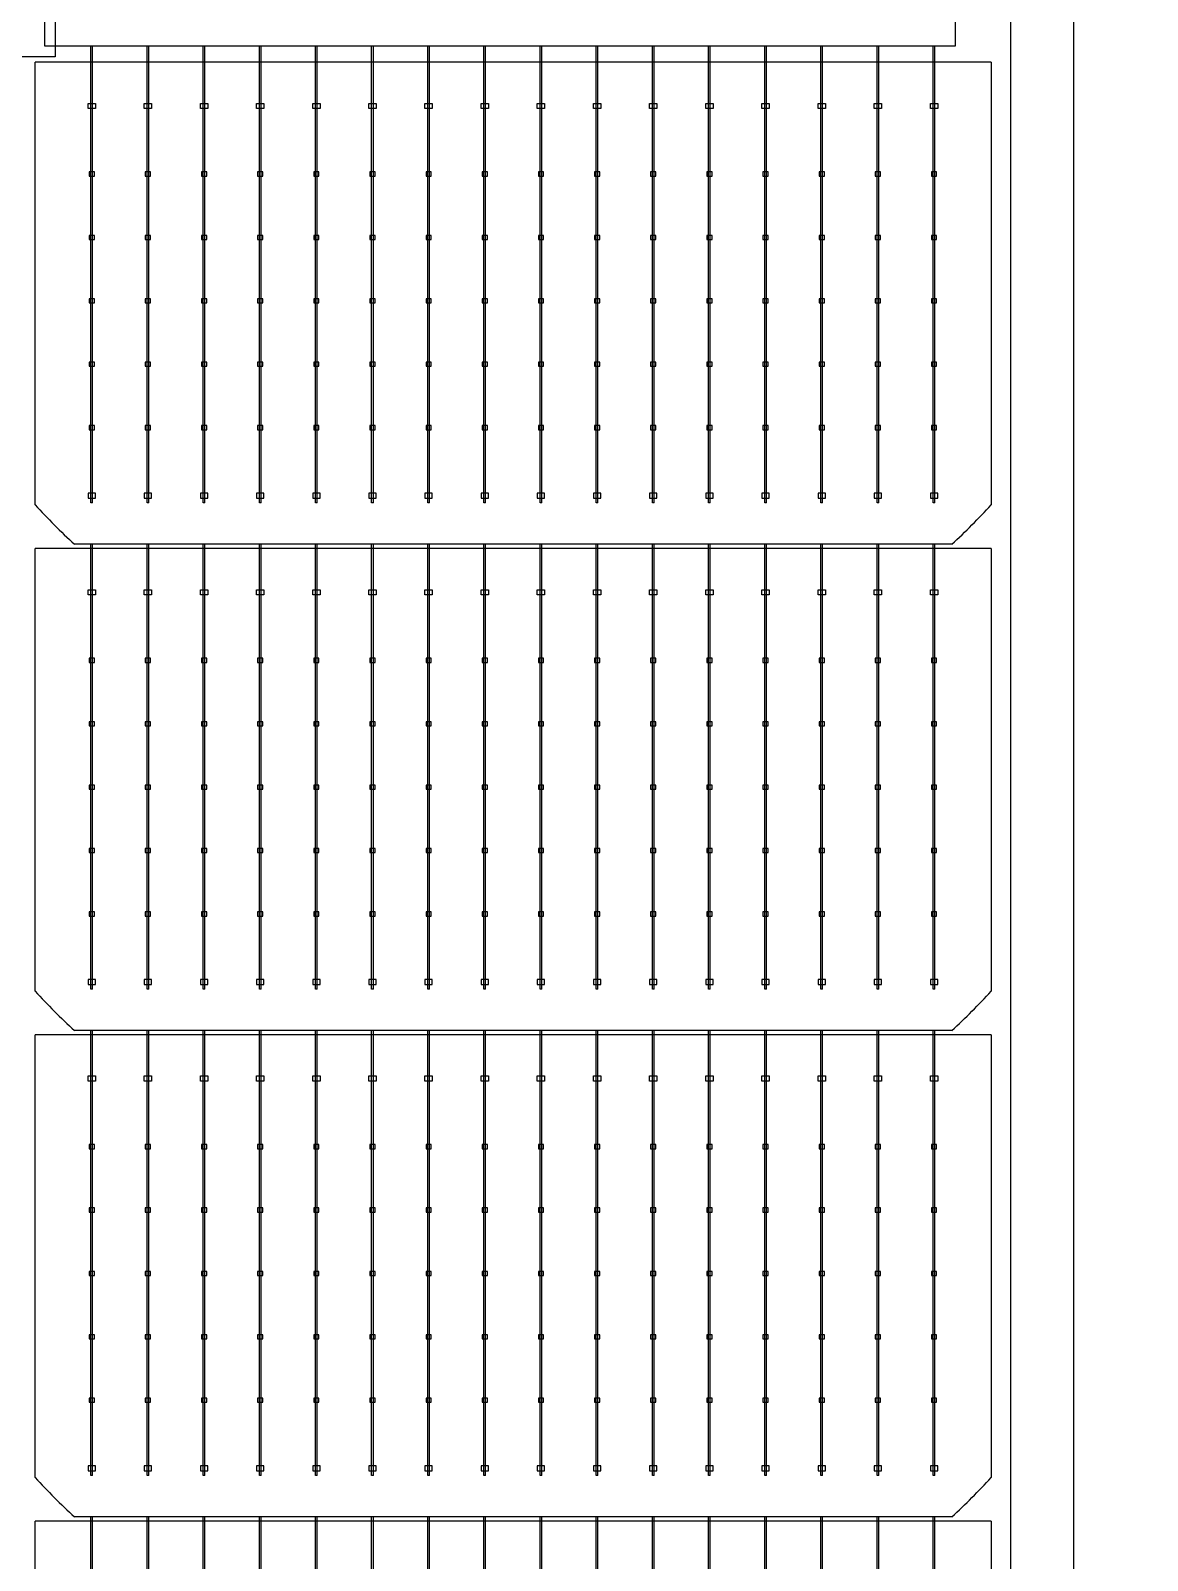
# Model space of a CAD drawing. Header units: millimetres. Extents: x 10297564 to 11610295, y -9287743 to -8409454.
# Drawn here: x 10674389 to 10676095, y -9200612 to -9198274 of the extents above; entities that cross this region are included whole.
import ezdxf

# ---------------------------------------------------------------- set-up
doc = ezdxf.new("R2010")
doc.units = ezdxf.units.MM
doc.header["$LTSCALE"] = 100
doc.layers.add('TEXTLINE', color=1, linetype='Continuous')

# ---------------------------------------------------------------- blocks, each defined once
blk = doc.blocks.new('635W')
for p, q in [((10687025.46, -10025489.21), (10687025.46, -10025402.21)), ((10687025.78, -10025489.21), (10687025.78, -10025402.21)), ((10687036.16, -10025489.21), (10687036.16, -10025402.21)), ((10687036.48, -10025489.21), (10687036.48, -10025402.21)), ((10687046.86, -10025489.21), (10687046.86, -10025402.21)), ((10687047.18, -10025489.21), (10687047.18, -10025402.21)), ((10687057.56, -10025489.21), (10687057.56, -10025402.21)), ((10687057.88, -10025489.21), (10687057.88, -10025402.21)), ((10687068.26, -10025489.21), (10687068.26, -10025402.21)), ((10687068.58, -10025489.21), (10687068.58, -10025402.21)), ((10687078.96, -10025489.21), (10687078.96, -10025402.21)), ((10687079.28, -10025489.21), (10687079.28, -10025402.21)), ((10687089.66, -10025489.21), (10687089.66, -10025402.21)), ((10687089.98, -10025489.21), (10687089.98, -10025402.21)), ((10687100.36, -10025489.21), (10687100.36, -10025402.21)), ((10687100.68, -10025489.21), (10687100.68, -10025402.21)), ((10687111.06, -10025489.21), (10687111.06, -10025402.21)), ((10687111.38, -10025489.21), (10687111.38, -10025402.21)), ((10687121.76, -10025489.21), (10687121.76, -10025402.21)), ((10687122.08, -10025489.21), (10687122.08, -10025402.21)), ((10687132.46, -10025489.21), (10687132.46, -10025402.21)), ((10687132.78, -10025489.21), (10687132.78, -10025402.21)), ((10687143.16, -10025489.21), (10687143.16, -10025402.21)), ((10687143.48, -10025489.21), (10687143.48, -10025402.21)), ((10687153.86, -10025489.21), (10687153.86, -10025402.21)), ((10687154.18, -10025489.21), (10687154.18, -10025402.21)), ((10687164.56, -10025489.21), (10687164.56, -10025402.21)), ((10687164.88, -10025489.21), (10687164.88, -10025402.21)), ((10687175.26, -10025489.21), (10687175.26, -10025402.21)), ((10687175.58, -10025489.21), (10687175.58, -10025402.21)), ((10687185.96, -10025489.21), (10687185.96, -10025402.21)), ((10687186.28, -10025489.21), (10687186.28, -10025402.21)), ((10687197.02, -10025405.21), (10687014.82, -10025405.21)), ((10687197.02, -10025497.89), (10687014.82, -10025497.89)), ((10687025.46, -10025581.89), (10687025.46, -10025497.08)), ((10687025.78, -10025581.89), (10687025.78, -10025497.08)), ((10687036.16, -10025581.89), (10687036.16, -10025497.08)), ((10687036.48, -10025581.89), (10687036.48, -10025497.08)), ((10687046.86, -10025581.89), (10687046.86, -10025497.08)), ((10687047.18, -10025581.89), (10687047.18, -10025497.08)), ((10687057.56, -10025581.89), (10687057.56, -10025497.08)), ((10687057.88, -10025581.89), (10687057.88, -10025497.08)), ((10687068.26, -10025581.89), (10687068.26, -10025497.08)), ((10687068.58, -10025581.89), (10687068.58, -10025497.08)), ((10687078.96, -10025581.89), (10687078.96, -10025497.08)), ((10687079.28, -10025581.89), (10687079.28, -10025497.08)), ((10687089.66, -10025581.89), (10687089.66, -10025497.08)), ((10687089.98, -10025581.89), (10687089.98, -10025497.08)), ((10687100.36, -10025581.89), (10687100.36, -10025497.08)), ((10687100.68, -10025581.89), (10687100.68, -10025497.08)), ((10687111.06, -10025581.89), (10687111.06, -10025497.08)), ((10687111.38, -10025581.89), (10687111.38, -10025497.08)), ((10687121.76, -10025581.89), (10687121.76, -10025497.08)), ((10687122.08, -10025581.89), (10687122.08, -10025497.08)), ((10687132.46, -10025581.89), (10687132.46, -10025497.08)), ((10687132.78, -10025581.89), (10687132.78, -10025497.08)), ((10687143.16, -10025581.89), (10687143.16, -10025497.08)), ((10687143.48, -10025581.89), (10687143.48, -10025497.08)), ((10687153.86, -10025581.89), (10687153.86, -10025497.08)), ((10687154.18, -10025581.89), (10687154.18, -10025497.08)), ((10687164.56, -10025581.89), (10687164.56, -10025497.08)), ((10687164.88, -10025581.89), (10687164.88, -10025497.08)), ((10687175.26, -10025581.89), (10687175.26, -10025497.08)), ((10687175.58, -10025581.89), (10687175.58, -10025497.08)), ((10687185.96, -10025581.89), (10687185.96, -10025497.08)), ((10687186.28, -10025581.89), (10687186.28, -10025497.08)), ((10687025.46, -10025674.56), (10687025.46, -10025589.76)), ((10687025.78, -10025674.56), (10687025.78, -10025589.76)), ((10687036.16, -10025674.56), (10687036.16, -10025589.76)), ((10687036.48, -10025674.56), (10687036.48, -10025589.76)), ((10687046.86, -10025674.56), (10687046.86, -10025589.76)), ((10687047.18, -10025674.56), (10687047.18, -10025589.76)), ((10687057.56, -10025674.56), (10687057.56, -10025589.76)), ((10687057.88, -10025674.56), (10687057.88, -10025589.76)), ((10687068.26, -10025674.56), (10687068.26, -10025589.76)), ((10687068.58, -10025674.56), (10687068.58, -10025589.76)), ((10687078.96, -10025674.56), (10687078.96, -10025589.76)), ((10687079.28, -10025674.56), (10687079.28, -10025589.76)), ((10687089.66, -10025674.56), (10687089.66, -10025589.76)), ((10687089.98, -10025674.56), (10687089.98, -10025589.76)), ((10687100.36, -10025674.56), (10687100.36, -10025589.76)), ((10687100.68, -10025674.56), (10687100.68, -10025589.76)), ((10687111.06, -10025674.56), (10687111.06, -10025589.76)), ((10687111.38, -10025674.56), (10687111.38, -10025589.76)), ((10687121.76, -10025674.56), (10687121.76, -10025589.76)), ((10687122.08, -10025674.56), (10687122.08, -10025589.76)), ((10687132.46, -10025674.56), (10687132.46, -10025589.76)), ((10687132.78, -10025674.56), (10687132.78, -10025589.76)), ((10687143.16, -10025674.56), (10687143.16, -10025589.76)), ((10687143.48, -10025674.56), (10687143.48, -10025589.76)), ((10687153.86, -10025674.56), (10687153.86, -10025589.76)), ((10687154.18, -10025674.56), (10687154.18, -10025589.76)), ((10687164.56, -10025674.56), (10687164.56, -10025589.76)), ((10687164.88, -10025674.56), (10687164.88, -10025589.76)), ((10687175.26, -10025674.56), (10687175.26, -10025589.76)), ((10687175.58, -10025674.56), (10687175.58, -10025589.76)), ((10687185.96, -10025674.56), (10687185.96, -10025589.76)), ((10687186.28, -10025674.56), (10687186.28, -10025589.76)), ((10687197.02, -10025590.56), (10687014.82, -10025590.56)), ((10687197.02, -10025683.24), (10687014.82, -10025683.24)), ((10687025.46, -10025767.24), (10687025.46, -10025682.43)), ((10687025.78, -10025767.24), (10687025.78, -10025682.43)), ((10687036.16, -10025767.24), (10687036.16, -10025682.43)), ((10687036.48, -10025767.24), (10687036.48, -10025682.43)), ((10687046.86, -10025767.24), (10687046.86, -10025682.43)), ((10687047.18, -10025767.24), (10687047.18, -10025682.43)), ((10687057.56, -10025767.24), (10687057.56, -10025682.43)), ((10687057.88, -10025767.24), (10687057.88, -10025682.43)), ((10687068.26, -10025767.24), (10687068.26, -10025682.43)), ((10687068.58, -10025767.24), (10687068.58, -10025682.43)), ((10687078.96, -10025767.24), (10687078.96, -10025682.43)), ((10687079.28, -10025767.24), (10687079.28, -10025682.43)), ((10687089.66, -10025767.24), (10687089.66, -10025682.43)), ((10687089.98, -10025767.24), (10687089.98, -10025682.43)), ((10687100.36, -10025767.24), (10687100.36, -10025682.43)), ((10687100.68, -10025767.24), (10687100.68, -10025682.43)), ((10687111.06, -10025767.24), (10687111.06, -10025682.43)), ((10687111.38, -10025767.24), (10687111.38, -10025682.43)), ((10687121.76, -10025767.24), (10687121.76, -10025682.43)), ((10687122.08, -10025767.24), (10687122.08, -10025682.43)), ((10687132.46, -10025767.24), (10687132.46, -10025682.43)), ((10687132.78, -10025767.24), (10687132.78, -10025682.43)), ((10687143.16, -10025767.24), (10687143.16, -10025682.43)), ((10687143.48, -10025767.24), (10687143.48, -10025682.43)), ((10687153.86, -10025767.24), (10687153.86, -10025682.43)), ((10687154.18, -10025767.24), (10687154.18, -10025682.43)), ((10687164.56, -10025767.24), (10687164.56, -10025682.43)), ((10687164.88, -10025767.24), (10687164.88, -10025682.43)), ((10687175.26, -10025767.24), (10687175.26, -10025682.43)), ((10687175.58, -10025767.24), (10687175.58, -10025682.43)), ((10687185.96, -10025767.24), (10687185.96, -10025682.43)), ((10687186.28, -10025767.24), (10687186.28, -10025682.43))]:
    blk.add_line(p, q)
for points in [[(10686079.67, -10024167.21), (10687212.67, -10024167.21), (10687212.67, -10026631.21), (10686079.67, -10026631.21)], [(10686091.67, -10024179.21), (10687200.67, -10024179.21), (10687200.67, -10026619.21), (10686091.67, -10026619.21)], [(10687018.67, -10025404.21), (10687009.67, -10025404.21), (10687009.67, -10025394.21), (10687018.67, -10025394.21)], [(10687016.67, -10025396.21), (10687190.17, -10025396.21), (10687190.17, -10025402.21), (10687016.67, -10025402.21)], [(10687024.92, -10025414.08), (10687024.92, -10025413.08), (10687026.32, -10025413.08), (10687026.32, -10025414.08)], [(10687035.62, -10025414.08), (10687035.62, -10025413.08), (10687037.02, -10025413.08), (10687037.02, -10025414.08)], [(10687046.32, -10025414.08), (10687046.32, -10025413.08), (10687047.72, -10025413.08), (10687047.72, -10025414.08)], [(10687057.02, -10025414.08), (10687057.02, -10025413.08), (10687058.42, -10025413.08), (10687058.42, -10025414.08)], [(10687067.72, -10025414.08), (10687067.72, -10025413.08), (10687069.12, -10025413.08), (10687069.12, -10025414.08)], [(10687078.42, -10025414.08), (10687078.42, -10025413.08), (10687079.82, -10025413.08), (10687079.82, -10025414.08)], [(10687089.12, -10025414.08), (10687089.12, -10025413.08), (10687090.52, -10025413.08), (10687090.52, -10025414.08)], [(10687099.82, -10025414.08), (10687099.82, -10025413.08), (10687101.22, -10025413.08), (10687101.22, -10025414.08)], [(10687110.52, -10025414.08), (10687110.52, -10025413.08), (10687111.92, -10025413.08), (10687111.92, -10025414.08)], [(10687121.22, -10025414.08), (10687121.22, -10025413.08), (10687122.62, -10025413.08), (10687122.62, -10025414.08)], [(10687131.92, -10025414.08), (10687131.92, -10025413.08), (10687133.32, -10025413.08), (10687133.32, -10025414.08)], [(10687142.62, -10025414.08), (10687142.62, -10025413.08), (10687144.02, -10025413.08), (10687144.02, -10025414.08)], [(10687153.32, -10025414.08), (10687153.32, -10025413.08), (10687154.72, -10025413.08), (10687154.72, -10025414.08)], [(10687164.02, -10025414.08), (10687164.02, -10025413.08), (10687165.42, -10025413.08), (10687165.42, -10025414.08)], [(10687174.72, -10025414.08), (10687174.72, -10025413.08), (10687176.12, -10025413.08), (10687176.12, -10025414.08)], [(10687185.42, -10025414.08), (10687185.42, -10025413.08), (10687186.82, -10025413.08), (10687186.82, -10025414.08)], [(10687026.12, -10025426.15), (10687025.12, -10025426.15), (10687025.12, -10025426.95), (10687026.12, -10025426.95)], [(10687036.82, -10025426.15), (10687035.82, -10025426.15), (10687035.82, -10025426.95), (10687036.82, -10025426.95)], [(10687047.52, -10025426.15), (10687046.52, -10025426.15), (10687046.52, -10025426.95), (10687047.52, -10025426.95)], [(10687058.22, -10025426.15), (10687057.22, -10025426.15), (10687057.22, -10025426.95), (10687058.22, -10025426.95)], [(10687068.92, -10025426.15), (10687067.92, -10025426.15), (10687067.92, -10025426.95), (10687068.92, -10025426.95)], [(10687079.62, -10025426.15), (10687078.62, -10025426.15), (10687078.62, -10025426.95), (10687079.62, -10025426.95)], [(10687090.32, -10025426.15), (10687089.32, -10025426.15), (10687089.32, -10025426.95), (10687090.32, -10025426.95)], [(10687101.02, -10025426.15), (10687100.02, -10025426.15), (10687100.02, -10025426.95), (10687101.02, -10025426.95)], [(10687111.72, -10025426.15), (10687110.72, -10025426.15), (10687110.72, -10025426.95), (10687111.72, -10025426.95)], [(10687122.42, -10025426.15), (10687121.42, -10025426.15), (10687121.42, -10025426.95), (10687122.42, -10025426.95)], [(10687133.12, -10025426.15), (10687132.12, -10025426.15), (10687132.12, -10025426.95), (10687133.12, -10025426.95)], [(10687143.82, -10025426.15), (10687142.82, -10025426.15), (10687142.82, -10025426.95), (10687143.82, -10025426.95)], [(10687154.52, -10025426.15), (10687153.52, -10025426.15), (10687153.52, -10025426.95), (10687154.52, -10025426.95)], [(10687165.22, -10025426.15), (10687164.22, -10025426.15), (10687164.22, -10025426.95), (10687165.22, -10025426.95)], [(10687175.92, -10025426.15), (10687174.92, -10025426.15), (10687174.92, -10025426.95), (10687175.92, -10025426.95)], [(10687186.62, -10025426.15), (10687185.62, -10025426.15), (10687185.62, -10025426.95), (10687186.62, -10025426.95)], [(10687026.12, -10025438.23), (10687025.12, -10025438.23), (10687025.12, -10025439.03), (10687026.12, -10025439.03)], [(10687036.82, -10025438.23), (10687035.82, -10025438.23), (10687035.82, -10025439.03), (10687036.82, -10025439.03)], [(10687047.52, -10025438.23), (10687046.52, -10025438.23), (10687046.52, -10025439.03), (10687047.52, -10025439.03)], [(10687058.22, -10025438.23), (10687057.22, -10025438.23), (10687057.22, -10025439.03), (10687058.22, -10025439.03)], [(10687068.92, -10025438.23), (10687067.92, -10025438.23), (10687067.92, -10025439.03), (10687068.92, -10025439.03)], [(10687079.62, -10025438.23), (10687078.62, -10025438.23), (10687078.62, -10025439.03), (10687079.62, -10025439.03)], [(10687090.32, -10025438.23), (10687089.32, -10025438.23), (10687089.32, -10025439.03), (10687090.32, -10025439.03)], [(10687101.02, -10025438.23), (10687100.02, -10025438.23), (10687100.02, -10025439.03), (10687101.02, -10025439.03)], [(10687111.72, -10025438.23), (10687110.72, -10025438.23), (10687110.72, -10025439.03), (10687111.72, -10025439.03)], [(10687122.42, -10025438.23), (10687121.42, -10025438.23), (10687121.42, -10025439.03), (10687122.42, -10025439.03)], [(10687133.12, -10025438.23), (10687132.12, -10025438.23), (10687132.12, -10025439.03), (10687133.12, -10025439.03)], [(10687143.82, -10025438.23), (10687142.82, -10025438.23), (10687142.82, -10025439.03), (10687143.82, -10025439.03)], [(10687154.52, -10025438.23), (10687153.52, -10025438.23), (10687153.52, -10025439.03), (10687154.52, -10025439.03)], [(10687165.22, -10025438.23), (10687164.22, -10025438.23), (10687164.22, -10025439.03), (10687165.22, -10025439.03)], [(10687175.92, -10025438.23), (10687174.92, -10025438.23), (10687174.92, -10025439.03), (10687175.92, -10025439.03)], [(10687186.62, -10025438.23), (10687185.62, -10025438.23), (10687185.62, -10025439.03), (10687186.62, -10025439.03)], [(10687026.12, -10025450.31), (10687025.12, -10025450.31), (10687025.12, -10025451.11), (10687026.12, -10025451.11)], [(10687036.82, -10025450.31), (10687035.82, -10025450.31), (10687035.82, -10025451.11), (10687036.82, -10025451.11)], [(10687047.52, -10025450.31), (10687046.52, -10025450.31), (10687046.52, -10025451.11), (10687047.52, -10025451.11)], [(10687058.22, -10025450.31), (10687057.22, -10025450.31), (10687057.22, -10025451.11), (10687058.22, -10025451.11)], [(10687068.92, -10025450.31), (10687067.92, -10025450.31), (10687067.92, -10025451.11), (10687068.92, -10025451.11)], [(10687079.62, -10025450.31), (10687078.62, -10025450.31), (10687078.62, -10025451.11), (10687079.62, -10025451.11)], [(10687090.32, -10025450.31), (10687089.32, -10025450.31), (10687089.32, -10025451.11), (10687090.32, -10025451.11)], [(10687101.02, -10025450.31), (10687100.02, -10025450.31), (10687100.02, -10025451.11), (10687101.02, -10025451.11)], [(10687111.72, -10025450.31), (10687110.72, -10025450.31), (10687110.72, -10025451.11), (10687111.72, -10025451.11)], [(10687122.42, -10025450.31), (10687121.42, -10025450.31), (10687121.42, -10025451.11), (10687122.42, -10025451.11)], [(10687133.12, -10025450.31), (10687132.12, -10025450.31), (10687132.12, -10025451.11), (10687133.12, -10025451.11)], [(10687143.82, -10025450.31), (10687142.82, -10025450.31), (10687142.82, -10025451.11), (10687143.82, -10025451.11)], [(10687154.52, -10025450.31), (10687153.52, -10025450.31), (10687153.52, -10025451.11), (10687154.52, -10025451.11)], [(10687165.22, -10025450.31), (10687164.22, -10025450.31), (10687164.22, -10025451.11), (10687165.22, -10025451.11)], [(10687175.92, -10025450.31), (10687174.92, -10025450.31), (10687174.92, -10025451.11), (10687175.92, -10025451.11)], [(10687186.62, -10025450.31), (10687185.62, -10025450.31), (10687185.62, -10025451.11), (10687186.62, -10025451.11)], [(10687026.12, -10025462.39), (10687025.12, -10025462.39), (10687025.12, -10025463.19), (10687026.12, -10025463.19)], [(10687036.82, -10025462.39), (10687035.82, -10025462.39), (10687035.82, -10025463.19), (10687036.82, -10025463.19)], [(10687047.52, -10025462.39), (10687046.52, -10025462.39), (10687046.52, -10025463.19), (10687047.52, -10025463.19)], [(10687058.22, -10025462.39), (10687057.22, -10025462.39), (10687057.22, -10025463.19), (10687058.22, -10025463.19)], [(10687068.92, -10025462.39), (10687067.92, -10025462.39), (10687067.92, -10025463.19), (10687068.92, -10025463.19)], [(10687079.62, -10025462.39), (10687078.62, -10025462.39), (10687078.62, -10025463.19), (10687079.62, -10025463.19)], [(10687090.32, -10025462.39), (10687089.32, -10025462.39), (10687089.32, -10025463.19), (10687090.32, -10025463.19)], [(10687101.02, -10025462.39), (10687100.02, -10025462.39), (10687100.02, -10025463.19), (10687101.02, -10025463.19)], [(10687111.72, -10025462.39), (10687110.72, -10025462.39), (10687110.72, -10025463.19), (10687111.72, -10025463.19)], [(10687122.42, -10025462.39), (10687121.42, -10025462.39), (10687121.42, -10025463.19), (10687122.42, -10025463.19)], [(10687133.12, -10025462.39), (10687132.12, -10025462.39), (10687132.12, -10025463.19), (10687133.12, -10025463.19)], [(10687143.82, -10025462.39), (10687142.82, -10025462.39), (10687142.82, -10025463.19), (10687143.82, -10025463.19)], [(10687154.52, -10025462.39), (10687153.52, -10025462.39), (10687153.52, -10025463.19), (10687154.52, -10025463.19)], [(10687165.22, -10025462.39), (10687164.22, -10025462.39), (10687164.22, -10025463.19), (10687165.22, -10025463.19)], [(10687175.92, -10025462.39), (10687174.92, -10025462.39), (10687174.92, -10025463.19), (10687175.92, -10025463.19)], [(10687186.62, -10025462.39), (10687185.62, -10025462.39), (10687185.62, -10025463.19), (10687186.62, -10025463.19)], [(10687026.12, -10025474.47), (10687025.12, -10025474.47), (10687025.12, -10025475.27), (10687026.12, -10025475.27)], [(10687036.82, -10025474.47), (10687035.82, -10025474.47), (10687035.82, -10025475.27), (10687036.82, -10025475.27)], [(10687047.52, -10025474.47), (10687046.52, -10025474.47), (10687046.52, -10025475.27), (10687047.52, -10025475.27)], [(10687058.22, -10025474.47), (10687057.22, -10025474.47), (10687057.22, -10025475.27), (10687058.22, -10025475.27)], [(10687068.92, -10025474.47), (10687067.92, -10025474.47), (10687067.92, -10025475.27), (10687068.92, -10025475.27)], [(10687079.62, -10025474.47), (10687078.62, -10025474.47), (10687078.62, -10025475.27), (10687079.62, -10025475.27)], [(10687090.32, -10025474.47), (10687089.32, -10025474.47), (10687089.32, -10025475.27), (10687090.32, -10025475.27)], [(10687101.02, -10025474.47), (10687100.02, -10025474.47), (10687100.02, -10025475.27), (10687101.02, -10025475.27)], [(10687111.72, -10025474.47), (10687110.72, -10025474.47), (10687110.72, -10025475.27), (10687111.72, -10025475.27)], [(10687122.42, -10025474.47), (10687121.42, -10025474.47), (10687121.42, -10025475.27), (10687122.42, -10025475.27)], [(10687133.12, -10025474.47), (10687132.12, -10025474.47), (10687132.12, -10025475.27), (10687133.12, -10025475.27)], [(10687143.82, -10025474.47), (10687142.82, -10025474.47), (10687142.82, -10025475.27), (10687143.82, -10025475.27)], [(10687154.52, -10025474.47), (10687153.52, -10025474.47), (10687153.52, -10025475.27), (10687154.52, -10025475.27)], [(10687165.22, -10025474.47), (10687164.22, -10025474.47), (10687164.22, -10025475.27), (10687165.22, -10025475.27)], [(10687175.92, -10025474.47), (10687174.92, -10025474.47), (10687174.92, -10025475.27), (10687175.92, -10025475.27)], [(10687186.62, -10025474.47), (10687185.62, -10025474.47), (10687185.62, -10025475.27), (10687186.62, -10025475.27)], [(10687024.92, -10025487.34), (10687024.92, -10025488.34), (10687026.32, -10025488.34), (10687026.32, -10025487.34)], [(10687035.62, -10025487.34), (10687035.62, -10025488.34), (10687037.02, -10025488.34), (10687037.02, -10025487.34)], [(10687046.32, -10025487.34), (10687046.32, -10025488.34), (10687047.72, -10025488.34), (10687047.72, -10025487.34)], [(10687057.02, -10025487.34), (10687057.02, -10025488.34), (10687058.42, -10025488.34), (10687058.42, -10025487.34)], [(10687067.72, -10025487.34), (10687067.72, -10025488.34), (10687069.12, -10025488.34), (10687069.12, -10025487.34)], [(10687078.42, -10025487.34), (10687078.42, -10025488.34), (10687079.82, -10025488.34), (10687079.82, -10025487.34)], [(10687089.12, -10025487.34), (10687089.12, -10025488.34), (10687090.52, -10025488.34), (10687090.52, -10025487.34)], [(10687099.82, -10025487.34), (10687099.82, -10025488.34), (10687101.22, -10025488.34), (10687101.22, -10025487.34)], [(10687110.52, -10025487.34), (10687110.52, -10025488.34), (10687111.92, -10025488.34), (10687111.92, -10025487.34)], [(10687121.22, -10025487.34), (10687121.22, -10025488.34), (10687122.62, -10025488.34), (10687122.62, -10025487.34)], [(10687131.92, -10025487.34), (10687131.92, -10025488.34), (10687133.32, -10025488.34), (10687133.32, -10025487.34)], [(10687142.62, -10025487.34), (10687142.62, -10025488.34), (10687144.02, -10025488.34), (10687144.02, -10025487.34)], [(10687153.32, -10025487.34), (10687153.32, -10025488.34), (10687154.72, -10025488.34), (10687154.72, -10025487.34)], [(10687164.02, -10025487.34), (10687164.02, -10025488.34), (10687165.42, -10025488.34), (10687165.42, -10025487.34)], [(10687174.72, -10025487.34), (10687174.72, -10025488.34), (10687176.12, -10025488.34), (10687176.12, -10025487.34)], [(10687185.42, -10025487.34), (10687185.42, -10025488.34), (10687186.82, -10025488.34), (10687186.82, -10025487.34)], [(10687024.92, -10025506.76), (10687024.92, -10025505.76), (10687026.32, -10025505.76), (10687026.32, -10025506.76)], [(10687035.62, -10025506.76), (10687035.62, -10025505.76), (10687037.02, -10025505.76), (10687037.02, -10025506.76)], [(10687046.32, -10025506.76), (10687046.32, -10025505.76), (10687047.72, -10025505.76), (10687047.72, -10025506.76)], [(10687057.02, -10025506.76), (10687057.02, -10025505.76), (10687058.42, -10025505.76), (10687058.42, -10025506.76)], [(10687067.72, -10025506.76), (10687067.72, -10025505.76), (10687069.12, -10025505.76), (10687069.12, -10025506.76)], [(10687078.42, -10025506.76), (10687078.42, -10025505.76), (10687079.82, -10025505.76), (10687079.82, -10025506.76)], [(10687089.12, -10025506.76), (10687089.12, -10025505.76), (10687090.52, -10025505.76), (10687090.52, -10025506.76)], [(10687099.82, -10025506.76), (10687099.82, -10025505.76), (10687101.22, -10025505.76), (10687101.22, -10025506.76)], [(10687110.52, -10025506.76), (10687110.52, -10025505.76), (10687111.92, -10025505.76), (10687111.92, -10025506.76)], [(10687121.22, -10025506.76), (10687121.22, -10025505.76), (10687122.62, -10025505.76), (10687122.62, -10025506.76)], [(10687131.92, -10025506.76), (10687131.92, -10025505.76), (10687133.32, -10025505.76), (10687133.32, -10025506.76)], [(10687142.62, -10025506.76), (10687142.62, -10025505.76), (10687144.02, -10025505.76), (10687144.02, -10025506.76)], [(10687153.32, -10025506.76), (10687153.32, -10025505.76), (10687154.72, -10025505.76), (10687154.72, -10025506.76)], [(10687164.02, -10025506.76), (10687164.02, -10025505.76), (10687165.42, -10025505.76), (10687165.42, -10025506.76)], [(10687174.72, -10025506.76), (10687174.72, -10025505.76), (10687176.12, -10025505.76), (10687176.12, -10025506.76)], [(10687185.42, -10025506.76), (10687185.42, -10025505.76), (10687186.82, -10025505.76), (10687186.82, -10025506.76)], [(10687026.12, -10025518.83), (10687025.12, -10025518.83), (10687025.12, -10025519.63), (10687026.12, -10025519.63)], [(10687036.82, -10025518.83), (10687035.82, -10025518.83), (10687035.82, -10025519.63), (10687036.82, -10025519.63)], [(10687047.52, -10025518.83), (10687046.52, -10025518.83), (10687046.52, -10025519.63), (10687047.52, -10025519.63)], [(10687058.22, -10025518.83), (10687057.22, -10025518.83), (10687057.22, -10025519.63), (10687058.22, -10025519.63)], [(10687068.92, -10025518.83), (10687067.92, -10025518.83), (10687067.92, -10025519.63), (10687068.92, -10025519.63)], [(10687079.62, -10025518.83), (10687078.62, -10025518.83), (10687078.62, -10025519.63), (10687079.62, -10025519.63)], [(10687090.32, -10025518.83), (10687089.32, -10025518.83), (10687089.32, -10025519.63), (10687090.32, -10025519.63)], [(10687101.02, -10025518.83), (10687100.02, -10025518.83), (10687100.02, -10025519.63), (10687101.02, -10025519.63)], [(10687111.72, -10025518.83), (10687110.72, -10025518.83), (10687110.72, -10025519.63), (10687111.72, -10025519.63)], [(10687122.42, -10025518.83), (10687121.42, -10025518.83), (10687121.42, -10025519.63), (10687122.42, -10025519.63)], [(10687133.12, -10025518.83), (10687132.12, -10025518.83), (10687132.12, -10025519.63), (10687133.12, -10025519.63)], [(10687143.82, -10025518.83), (10687142.82, -10025518.83), (10687142.82, -10025519.63), (10687143.82, -10025519.63)], [(10687154.52, -10025518.83), (10687153.52, -10025518.83), (10687153.52, -10025519.63), (10687154.52, -10025519.63)], [(10687165.22, -10025518.83), (10687164.22, -10025518.83), (10687164.22, -10025519.63), (10687165.22, -10025519.63)], [(10687175.92, -10025518.83), (10687174.92, -10025518.83), (10687174.92, -10025519.63), (10687175.92, -10025519.63)], [(10687186.62, -10025518.83), (10687185.62, -10025518.83), (10687185.62, -10025519.63), (10687186.62, -10025519.63)], [(10687026.12, -10025530.91), (10687025.12, -10025530.91), (10687025.12, -10025531.71), (10687026.12, -10025531.71)], [(10687036.82, -10025530.91), (10687035.82, -10025530.91), (10687035.82, -10025531.71), (10687036.82, -10025531.71)], [(10687047.52, -10025530.91), (10687046.52, -10025530.91), (10687046.52, -10025531.71), (10687047.52, -10025531.71)], [(10687058.22, -10025530.91), (10687057.22, -10025530.91), (10687057.22, -10025531.71), (10687058.22, -10025531.71)], [(10687068.92, -10025530.91), (10687067.92, -10025530.91), (10687067.92, -10025531.71), (10687068.92, -10025531.71)], [(10687079.62, -10025530.91), (10687078.62, -10025530.91), (10687078.62, -10025531.71), (10687079.62, -10025531.71)], [(10687090.32, -10025530.91), (10687089.32, -10025530.91), (10687089.32, -10025531.71), (10687090.32, -10025531.71)], [(10687101.02, -10025530.91), (10687100.02, -10025530.91), (10687100.02, -10025531.71), (10687101.02, -10025531.71)], [(10687111.72, -10025530.91), (10687110.72, -10025530.91), (10687110.72, -10025531.71), (10687111.72, -10025531.71)], [(10687122.42, -10025530.91), (10687121.42, -10025530.91), (10687121.42, -10025531.71), (10687122.42, -10025531.71)], [(10687133.12, -10025530.91), (10687132.12, -10025530.91), (10687132.12, -10025531.71), (10687133.12, -10025531.71)], [(10687143.82, -10025530.91), (10687142.82, -10025530.91), (10687142.82, -10025531.71), (10687143.82, -10025531.71)], [(10687154.52, -10025530.91), (10687153.52, -10025530.91), (10687153.52, -10025531.71), (10687154.52, -10025531.71)], [(10687165.22, -10025530.91), (10687164.22, -10025530.91), (10687164.22, -10025531.71), (10687165.22, -10025531.71)], [(10687175.92, -10025530.91), (10687174.92, -10025530.91), (10687174.92, -10025531.71), (10687175.92, -10025531.71)], [(10687186.62, -10025530.91), (10687185.62, -10025530.91), (10687185.62, -10025531.71), (10687186.62, -10025531.71)], [(10687026.12, -10025542.99), (10687025.12, -10025542.99), (10687025.12, -10025543.79), (10687026.12, -10025543.79)], [(10687036.82, -10025542.99), (10687035.82, -10025542.99), (10687035.82, -10025543.79), (10687036.82, -10025543.79)], [(10687047.52, -10025542.99), (10687046.52, -10025542.99), (10687046.52, -10025543.79), (10687047.52, -10025543.79)], [(10687058.22, -10025542.99), (10687057.22, -10025542.99), (10687057.22, -10025543.79), (10687058.22, -10025543.79)], [(10687068.92, -10025542.99), (10687067.92, -10025542.99), (10687067.92, -10025543.79), (10687068.92, -10025543.79)], [(10687079.62, -10025542.99), (10687078.62, -10025542.99), (10687078.62, -10025543.79), (10687079.62, -10025543.79)], [(10687090.32, -10025542.99), (10687089.32, -10025542.99), (10687089.32, -10025543.79), (10687090.32, -10025543.79)], [(10687101.02, -10025542.99), (10687100.02, -10025542.99), (10687100.02, -10025543.79), (10687101.02, -10025543.79)], [(10687111.72, -10025542.99), (10687110.72, -10025542.99), (10687110.72, -10025543.79), (10687111.72, -10025543.79)], [(10687122.42, -10025542.99), (10687121.42, -10025542.99), (10687121.42, -10025543.79), (10687122.42, -10025543.79)], [(10687133.12, -10025542.99), (10687132.12, -10025542.99), (10687132.12, -10025543.79), (10687133.12, -10025543.79)], [(10687143.82, -10025542.99), (10687142.82, -10025542.99), (10687142.82, -10025543.79), (10687143.82, -10025543.79)], [(10687154.52, -10025542.99), (10687153.52, -10025542.99), (10687153.52, -10025543.79), (10687154.52, -10025543.79)], [(10687165.22, -10025542.99), (10687164.22, -10025542.99), (10687164.22, -10025543.79), (10687165.22, -10025543.79)], [(10687175.92, -10025542.99), (10687174.92, -10025542.99), (10687174.92, -10025543.79), (10687175.92, -10025543.79)], [(10687186.62, -10025542.99), (10687185.62, -10025542.99), (10687185.62, -10025543.79), (10687186.62, -10025543.79)], [(10687026.12, -10025555.07), (10687025.12, -10025555.07), (10687025.12, -10025555.87), (10687026.12, -10025555.87)], [(10687036.82, -10025555.07), (10687035.82, -10025555.07), (10687035.82, -10025555.87), (10687036.82, -10025555.87)], [(10687047.52, -10025555.07), (10687046.52, -10025555.07), (10687046.52, -10025555.87), (10687047.52, -10025555.87)], [(10687058.22, -10025555.07), (10687057.22, -10025555.07), (10687057.22, -10025555.87), (10687058.22, -10025555.87)], [(10687068.92, -10025555.07), (10687067.92, -10025555.07), (10687067.92, -10025555.87), (10687068.92, -10025555.87)], [(10687079.62, -10025555.07), (10687078.62, -10025555.07), (10687078.62, -10025555.87), (10687079.62, -10025555.87)], [(10687090.32, -10025555.07), (10687089.32, -10025555.07), (10687089.32, -10025555.87), (10687090.32, -10025555.87)], [(10687101.02, -10025555.07), (10687100.02, -10025555.07), (10687100.02, -10025555.87), (10687101.02, -10025555.87)], [(10687111.72, -10025555.07), (10687110.72, -10025555.07), (10687110.72, -10025555.87), (10687111.72, -10025555.87)], [(10687122.42, -10025555.07), (10687121.42, -10025555.07), (10687121.42, -10025555.87), (10687122.42, -10025555.87)], [(10687133.12, -10025555.07), (10687132.12, -10025555.07), (10687132.12, -10025555.87), (10687133.12, -10025555.87)], [(10687143.82, -10025555.07), (10687142.82, -10025555.07), (10687142.82, -10025555.87), (10687143.82, -10025555.87)], [(10687154.52, -10025555.07), (10687153.52, -10025555.07), (10687153.52, -10025555.87), (10687154.52, -10025555.87)], [(10687165.22, -10025555.07), (10687164.22, -10025555.07), (10687164.22, -10025555.87), (10687165.22, -10025555.87)], [(10687175.92, -10025555.07), (10687174.92, -10025555.07), (10687174.92, -10025555.87), (10687175.92, -10025555.87)], [(10687186.62, -10025555.07), (10687185.62, -10025555.07), (10687185.62, -10025555.87), (10687186.62, -10025555.87)], [(10687026.12, -10025567.15), (10687025.12, -10025567.15), (10687025.12, -10025567.95), (10687026.12, -10025567.95)], [(10687036.82, -10025567.15), (10687035.82, -10025567.15), (10687035.82, -10025567.95), (10687036.82, -10025567.95)], [(10687047.52, -10025567.15), (10687046.52, -10025567.15), (10687046.52, -10025567.95), (10687047.52, -10025567.95)], [(10687058.22, -10025567.15), (10687057.22, -10025567.15), (10687057.22, -10025567.95), (10687058.22, -10025567.95)], [(10687068.92, -10025567.15), (10687067.92, -10025567.15), (10687067.92, -10025567.95), (10687068.92, -10025567.95)], [(10687079.62, -10025567.15), (10687078.62, -10025567.15), (10687078.62, -10025567.95), (10687079.62, -10025567.95)], [(10687090.32, -10025567.15), (10687089.32, -10025567.15), (10687089.32, -10025567.95), (10687090.32, -10025567.95)], [(10687101.02, -10025567.15), (10687100.02, -10025567.15), (10687100.02, -10025567.95), (10687101.02, -10025567.95)], [(10687111.72, -10025567.15), (10687110.72, -10025567.15), (10687110.72, -10025567.95), (10687111.72, -10025567.95)], [(10687122.42, -10025567.15), (10687121.42, -10025567.15), (10687121.42, -10025567.95), (10687122.42, -10025567.95)], [(10687133.12, -10025567.15), (10687132.12, -10025567.15), (10687132.12, -10025567.95), (10687133.12, -10025567.95)], [(10687143.82, -10025567.15), (10687142.82, -10025567.15), (10687142.82, -10025567.95), (10687143.82, -10025567.95)], [(10687154.52, -10025567.15), (10687153.52, -10025567.15), (10687153.52, -10025567.95), (10687154.52, -10025567.95)], [(10687165.22, -10025567.15), (10687164.22, -10025567.15), (10687164.22, -10025567.95), (10687165.22, -10025567.95)], [(10687175.92, -10025567.15), (10687174.92, -10025567.15), (10687174.92, -10025567.95), (10687175.92, -10025567.95)], [(10687186.62, -10025567.15), (10687185.62, -10025567.15), (10687185.62, -10025567.95), (10687186.62, -10025567.95)], [(10687024.92, -10025580.02), (10687024.92, -10025581.02), (10687026.32, -10025581.02), (10687026.32, -10025580.02)], [(10687035.62, -10025580.02), (10687035.62, -10025581.02), (10687037.02, -10025581.02), (10687037.02, -10025580.02)], [(10687046.32, -10025580.02), (10687046.32, -10025581.02), (10687047.72, -10025581.02), (10687047.72, -10025580.02)], [(10687057.02, -10025580.02), (10687057.02, -10025581.02), (10687058.42, -10025581.02), (10687058.42, -10025580.02)], [(10687067.72, -10025580.02), (10687067.72, -10025581.02), (10687069.12, -10025581.02), (10687069.12, -10025580.02)], [(10687078.42, -10025580.02), (10687078.42, -10025581.02), (10687079.82, -10025581.02), (10687079.82, -10025580.02)], [(10687089.12, -10025580.02), (10687089.12, -10025581.02), (10687090.52, -10025581.02), (10687090.52, -10025580.02)], [(10687099.82, -10025580.02), (10687099.82, -10025581.02), (10687101.22, -10025581.02), (10687101.22, -10025580.02)], [(10687110.52, -10025580.02), (10687110.52, -10025581.02), (10687111.92, -10025581.02), (10687111.92, -10025580.02)], [(10687121.22, -10025580.02), (10687121.22, -10025581.02), (10687122.62, -10025581.02), (10687122.62, -10025580.02)], [(10687131.92, -10025580.02), (10687131.92, -10025581.02), (10687133.32, -10025581.02), (10687133.32, -10025580.02)], [(10687142.62, -10025580.02), (10687142.62, -10025581.02), (10687144.02, -10025581.02), (10687144.02, -10025580.02)], [(10687153.32, -10025580.02), (10687153.32, -10025581.02), (10687154.72, -10025581.02), (10687154.72, -10025580.02)], [(10687164.02, -10025580.02), (10687164.02, -10025581.02), (10687165.42, -10025581.02), (10687165.42, -10025580.02)], [(10687174.72, -10025580.02), (10687174.72, -10025581.02), (10687176.12, -10025581.02), (10687176.12, -10025580.02)], [(10687185.42, -10025580.02), (10687185.42, -10025581.02), (10687186.82, -10025581.02), (10687186.82, -10025580.02)], [(10687024.92, -10025599.43), (10687024.92, -10025598.43), (10687026.32, -10025598.43), (10687026.32, -10025599.43)], [(10687035.62, -10025599.43), (10687035.62, -10025598.43), (10687037.02, -10025598.43), (10687037.02, -10025599.43)], [(10687046.32, -10025599.43), (10687046.32, -10025598.43), (10687047.72, -10025598.43), (10687047.72, -10025599.43)], [(10687057.02, -10025599.43), (10687057.02, -10025598.43), (10687058.42, -10025598.43), (10687058.42, -10025599.43)], [(10687067.72, -10025599.43), (10687067.72, -10025598.43), (10687069.12, -10025598.43), (10687069.12, -10025599.43)], [(10687078.42, -10025599.43), (10687078.42, -10025598.43), (10687079.82, -10025598.43), (10687079.82, -10025599.43)], [(10687089.12, -10025599.43), (10687089.12, -10025598.43), (10687090.52, -10025598.43), (10687090.52, -10025599.43)], [(10687099.82, -10025599.43), (10687099.82, -10025598.43), (10687101.22, -10025598.43), (10687101.22, -10025599.43)], [(10687110.52, -10025599.43), (10687110.52, -10025598.43), (10687111.92, -10025598.43), (10687111.92, -10025599.43)], [(10687121.22, -10025599.43), (10687121.22, -10025598.43), (10687122.62, -10025598.43), (10687122.62, -10025599.43)], [(10687131.92, -10025599.43), (10687131.92, -10025598.43), (10687133.32, -10025598.43), (10687133.32, -10025599.43)], [(10687142.62, -10025599.43), (10687142.62, -10025598.43), (10687144.02, -10025598.43), (10687144.02, -10025599.43)], [(10687153.32, -10025599.43), (10687153.32, -10025598.43), (10687154.72, -10025598.43), (10687154.72, -10025599.43)], [(10687164.02, -10025599.43), (10687164.02, -10025598.43), (10687165.42, -10025598.43), (10687165.42, -10025599.43)], [(10687174.72, -10025599.43), (10687174.72, -10025598.43), (10687176.12, -10025598.43), (10687176.12, -10025599.43)], [(10687185.42, -10025599.43), (10687185.42, -10025598.43), (10687186.82, -10025598.43), (10687186.82, -10025599.43)], [(10687026.12, -10025611.5), (10687025.12, -10025611.5), (10687025.12, -10025612.3), (10687026.12, -10025612.3)], [(10687036.82, -10025611.5), (10687035.82, -10025611.5), (10687035.82, -10025612.3), (10687036.82, -10025612.3)], [(10687047.52, -10025611.5), (10687046.52, -10025611.5), (10687046.52, -10025612.3), (10687047.52, -10025612.3)], [(10687058.22, -10025611.5), (10687057.22, -10025611.5), (10687057.22, -10025612.3), (10687058.22, -10025612.3)], [(10687068.92, -10025611.5), (10687067.92, -10025611.5), (10687067.92, -10025612.3), (10687068.92, -10025612.3)], [(10687079.62, -10025611.5), (10687078.62, -10025611.5), (10687078.62, -10025612.3), (10687079.62, -10025612.3)], [(10687090.32, -10025611.5), (10687089.32, -10025611.5), (10687089.32, -10025612.3), (10687090.32, -10025612.3)], [(10687101.02, -10025611.5), (10687100.02, -10025611.5), (10687100.02, -10025612.3), (10687101.02, -10025612.3)], [(10687111.72, -10025611.5), (10687110.72, -10025611.5), (10687110.72, -10025612.3), (10687111.72, -10025612.3)], [(10687122.42, -10025611.5), (10687121.42, -10025611.5), (10687121.42, -10025612.3), (10687122.42, -10025612.3)], [(10687133.12, -10025611.5), (10687132.12, -10025611.5), (10687132.12, -10025612.3), (10687133.12, -10025612.3)], [(10687143.82, -10025611.5), (10687142.82, -10025611.5), (10687142.82, -10025612.3), (10687143.82, -10025612.3)], [(10687154.52, -10025611.5), (10687153.52, -10025611.5), (10687153.52, -10025612.3), (10687154.52, -10025612.3)], [(10687165.22, -10025611.5), (10687164.22, -10025611.5), (10687164.22, -10025612.3), (10687165.22, -10025612.3)], [(10687175.92, -10025611.5), (10687174.92, -10025611.5), (10687174.92, -10025612.3), (10687175.92, -10025612.3)], [(10687186.62, -10025611.5), (10687185.62, -10025611.5), (10687185.62, -10025612.3), (10687186.62, -10025612.3)], [(10687026.12, -10025623.58), (10687025.12, -10025623.58), (10687025.12, -10025624.38), (10687026.12, -10025624.38)], [(10687036.82, -10025623.58), (10687035.82, -10025623.58), (10687035.82, -10025624.38), (10687036.82, -10025624.38)], [(10687047.52, -10025623.58), (10687046.52, -10025623.58), (10687046.52, -10025624.38), (10687047.52, -10025624.38)], [(10687058.22, -10025623.58), (10687057.22, -10025623.58), (10687057.22, -10025624.38), (10687058.22, -10025624.38)], [(10687068.92, -10025623.58), (10687067.92, -10025623.58), (10687067.92, -10025624.38), (10687068.92, -10025624.38)], [(10687079.62, -10025623.58), (10687078.62, -10025623.58), (10687078.62, -10025624.38), (10687079.62, -10025624.38)], [(10687090.32, -10025623.58), (10687089.32, -10025623.58), (10687089.32, -10025624.38), (10687090.32, -10025624.38)], [(10687101.02, -10025623.58), (10687100.02, -10025623.58), (10687100.02, -10025624.38), (10687101.02, -10025624.38)], [(10687111.72, -10025623.58), (10687110.72, -10025623.58), (10687110.72, -10025624.38), (10687111.72, -10025624.38)], [(10687122.42, -10025623.58), (10687121.42, -10025623.58), (10687121.42, -10025624.38), (10687122.42, -10025624.38)], [(10687133.12, -10025623.58), (10687132.12, -10025623.58), (10687132.12, -10025624.38), (10687133.12, -10025624.38)], [(10687143.82, -10025623.58), (10687142.82, -10025623.58), (10687142.82, -10025624.38), (10687143.82, -10025624.38)], [(10687154.52, -10025623.58), (10687153.52, -10025623.58), (10687153.52, -10025624.38), (10687154.52, -10025624.38)], [(10687165.22, -10025623.58), (10687164.22, -10025623.58), (10687164.22, -10025624.38), (10687165.22, -10025624.38)], [(10687175.92, -10025623.58), (10687174.92, -10025623.58), (10687174.92, -10025624.38), (10687175.92, -10025624.38)], [(10687186.62, -10025623.58), (10687185.62, -10025623.58), (10687185.62, -10025624.38), (10687186.62, -10025624.38)], [(10687026.12, -10025635.66), (10687025.12, -10025635.66), (10687025.12, -10025636.46), (10687026.12, -10025636.46)], [(10687036.82, -10025635.66), (10687035.82, -10025635.66), (10687035.82, -10025636.46), (10687036.82, -10025636.46)], [(10687047.52, -10025635.66), (10687046.52, -10025635.66), (10687046.52, -10025636.46), (10687047.52, -10025636.46)], [(10687058.22, -10025635.66), (10687057.22, -10025635.66), (10687057.22, -10025636.46), (10687058.22, -10025636.46)], [(10687068.92, -10025635.66), (10687067.92, -10025635.66), (10687067.92, -10025636.46), (10687068.92, -10025636.46)], [(10687079.62, -10025635.66), (10687078.62, -10025635.66), (10687078.62, -10025636.46), (10687079.62, -10025636.46)], [(10687090.32, -10025635.66), (10687089.32, -10025635.66), (10687089.32, -10025636.46), (10687090.32, -10025636.46)], [(10687101.02, -10025635.66), (10687100.02, -10025635.66), (10687100.02, -10025636.46), (10687101.02, -10025636.46)], [(10687111.72, -10025635.66), (10687110.72, -10025635.66), (10687110.72, -10025636.46), (10687111.72, -10025636.46)], [(10687122.42, -10025635.66), (10687121.42, -10025635.66), (10687121.42, -10025636.46), (10687122.42, -10025636.46)], [(10687133.12, -10025635.66), (10687132.12, -10025635.66), (10687132.12, -10025636.46), (10687133.12, -10025636.46)], [(10687143.82, -10025635.66), (10687142.82, -10025635.66), (10687142.82, -10025636.46), (10687143.82, -10025636.46)], [(10687154.52, -10025635.66), (10687153.52, -10025635.66), (10687153.52, -10025636.46), (10687154.52, -10025636.46)], [(10687165.22, -10025635.66), (10687164.22, -10025635.66), (10687164.22, -10025636.46), (10687165.22, -10025636.46)], [(10687175.92, -10025635.66), (10687174.92, -10025635.66), (10687174.92, -10025636.46), (10687175.92, -10025636.46)], [(10687186.62, -10025635.66), (10687185.62, -10025635.66), (10687185.62, -10025636.46), (10687186.62, -10025636.46)], [(10687026.12, -10025647.74), (10687025.12, -10025647.74), (10687025.12, -10025648.54), (10687026.12, -10025648.54)], [(10687036.82, -10025647.74), (10687035.82, -10025647.74), (10687035.82, -10025648.54), (10687036.82, -10025648.54)], [(10687047.52, -10025647.74), (10687046.52, -10025647.74), (10687046.52, -10025648.54), (10687047.52, -10025648.54)], [(10687058.22, -10025647.74), (10687057.22, -10025647.74), (10687057.22, -10025648.54), (10687058.22, -10025648.54)], [(10687068.92, -10025647.74), (10687067.92, -10025647.74), (10687067.92, -10025648.54), (10687068.92, -10025648.54)], [(10687079.62, -10025647.74), (10687078.62, -10025647.74), (10687078.62, -10025648.54), (10687079.62, -10025648.54)], [(10687090.32, -10025647.74), (10687089.32, -10025647.74), (10687089.32, -10025648.54), (10687090.32, -10025648.54)], [(10687101.02, -10025647.74), (10687100.02, -10025647.74), (10687100.02, -10025648.54), (10687101.02, -10025648.54)], [(10687111.72, -10025647.74), (10687110.72, -10025647.74), (10687110.72, -10025648.54), (10687111.72, -10025648.54)], [(10687122.42, -10025647.74), (10687121.42, -10025647.74), (10687121.42, -10025648.54), (10687122.42, -10025648.54)], [(10687133.12, -10025647.74), (10687132.12, -10025647.74), (10687132.12, -10025648.54), (10687133.12, -10025648.54)], [(10687143.82, -10025647.74), (10687142.82, -10025647.74), (10687142.82, -10025648.54), (10687143.82, -10025648.54)], [(10687154.52, -10025647.74), (10687153.52, -10025647.74), (10687153.52, -10025648.54), (10687154.52, -10025648.54)], [(10687165.22, -10025647.74), (10687164.22, -10025647.74), (10687164.22, -10025648.54), (10687165.22, -10025648.54)], [(10687175.92, -10025647.74), (10687174.92, -10025647.74), (10687174.92, -10025648.54), (10687175.92, -10025648.54)], [(10687186.62, -10025647.74), (10687185.62, -10025647.74), (10687185.62, -10025648.54), (10687186.62, -10025648.54)], [(10687026.12, -10025659.82), (10687025.12, -10025659.82), (10687025.12, -10025660.62), (10687026.12, -10025660.62)], [(10687036.82, -10025659.82), (10687035.82, -10025659.82), (10687035.82, -10025660.62), (10687036.82, -10025660.62)], [(10687047.52, -10025659.82), (10687046.52, -10025659.82), (10687046.52, -10025660.62), (10687047.52, -10025660.62)], [(10687058.22, -10025659.82), (10687057.22, -10025659.82), (10687057.22, -10025660.62), (10687058.22, -10025660.62)], [(10687068.92, -10025659.82), (10687067.92, -10025659.82), (10687067.92, -10025660.62), (10687068.92, -10025660.62)], [(10687079.62, -10025659.82), (10687078.62, -10025659.82), (10687078.62, -10025660.62), (10687079.62, -10025660.62)], [(10687090.32, -10025659.82), (10687089.32, -10025659.82), (10687089.32, -10025660.62), (10687090.32, -10025660.62)], [(10687101.02, -10025659.82), (10687100.02, -10025659.82), (10687100.02, -10025660.62), (10687101.02, -10025660.62)], [(10687111.72, -10025659.82), (10687110.72, -10025659.82), (10687110.72, -10025660.62), (10687111.72, -10025660.62)], [(10687122.42, -10025659.82), (10687121.42, -10025659.82), (10687121.42, -10025660.62), (10687122.42, -10025660.62)], [(10687133.12, -10025659.82), (10687132.12, -10025659.82), (10687132.12, -10025660.62), (10687133.12, -10025660.62)], [(10687143.82, -10025659.82), (10687142.82, -10025659.82), (10687142.82, -10025660.62), (10687143.82, -10025660.62)], [(10687154.52, -10025659.82), (10687153.52, -10025659.82), (10687153.52, -10025660.62), (10687154.52, -10025660.62)], [(10687165.22, -10025659.82), (10687164.22, -10025659.82), (10687164.22, -10025660.62), (10687165.22, -10025660.62)], [(10687175.92, -10025659.82), (10687174.92, -10025659.82), (10687174.92, -10025660.62), (10687175.92, -10025660.62)], [(10687186.62, -10025659.82), (10687185.62, -10025659.82), (10687185.62, -10025660.62), (10687186.62, -10025660.62)], [(10687024.92, -10025672.69), (10687024.92, -10025673.69), (10687026.32, -10025673.69), (10687026.32, -10025672.69)], [(10687035.62, -10025672.69), (10687035.62, -10025673.69), (10687037.02, -10025673.69), (10687037.02, -10025672.69)], [(10687046.32, -10025672.69), (10687046.32, -10025673.69), (10687047.72, -10025673.69), (10687047.72, -10025672.69)], [(10687057.02, -10025672.69), (10687057.02, -10025673.69), (10687058.42, -10025673.69), (10687058.42, -10025672.69)], [(10687067.72, -10025672.69), (10687067.72, -10025673.69), (10687069.12, -10025673.69), (10687069.12, -10025672.69)], [(10687078.42, -10025672.69), (10687078.42, -10025673.69), (10687079.82, -10025673.69), (10687079.82, -10025672.69)], [(10687089.12, -10025672.69), (10687089.12, -10025673.69), (10687090.52, -10025673.69), (10687090.52, -10025672.69)], [(10687099.82, -10025672.69), (10687099.82, -10025673.69), (10687101.22, -10025673.69), (10687101.22, -10025672.69)], [(10687110.52, -10025672.69), (10687110.52, -10025673.69), (10687111.92, -10025673.69), (10687111.92, -10025672.69)], [(10687121.22, -10025672.69), (10687121.22, -10025673.69), (10687122.62, -10025673.69), (10687122.62, -10025672.69)], [(10687131.92, -10025672.69), (10687131.92, -10025673.69), (10687133.32, -10025673.69), (10687133.32, -10025672.69)], [(10687142.62, -10025672.69), (10687142.62, -10025673.69), (10687144.02, -10025673.69), (10687144.02, -10025672.69)], [(10687153.32, -10025672.69), (10687153.32, -10025673.69), (10687154.72, -10025673.69), (10687154.72, -10025672.69)], [(10687164.02, -10025672.69), (10687164.02, -10025673.69), (10687165.42, -10025673.69), (10687165.42, -10025672.69)], [(10687174.72, -10025672.69), (10687174.72, -10025673.69), (10687176.12, -10025673.69), (10687176.12, -10025672.69)], [(10687185.42, -10025672.69), (10687185.42, -10025673.69), (10687186.82, -10025673.69), (10687186.82, -10025672.69)]]:
    blk.add_lwpolyline(points, close=True)
for points in [[(10687014.82, -10025489.58), (10687014.82, -10025405.21)], [(10687197.02, -10025405.21), (10687197.02, -10025489.58)], [(10687025.78, -10025489.21), (10687025.46, -10025489.21)], [(10687036.48, -10025489.21), (10687036.16, -10025489.21)], [(10687047.18, -10025489.21), (10687046.86, -10025489.21)], [(10687057.88, -10025489.21), (10687057.56, -10025489.21)], [(10687068.58, -10025489.21), (10687068.26, -10025489.21)], [(10687079.28, -10025489.21), (10687078.96, -10025489.21)], [(10687089.98, -10025489.21), (10687089.66, -10025489.21)], [(10687100.68, -10025489.21), (10687100.36, -10025489.21)], [(10687111.38, -10025489.21), (10687111.06, -10025489.21)], [(10687122.08, -10025489.21), (10687121.76, -10025489.21)], [(10687132.78, -10025489.21), (10687132.46, -10025489.21)], [(10687143.48, -10025489.21), (10687143.16, -10025489.21)], [(10687154.18, -10025489.21), (10687153.86, -10025489.21)], [(10687164.88, -10025489.21), (10687164.56, -10025489.21)], [(10687175.58, -10025489.21), (10687175.26, -10025489.21)], [(10687186.28, -10025489.21), (10687185.96, -10025489.21)], [(10687014.82, -10025582.26), (10687014.82, -10025497.89)], [(10687189.52, -10025497.09), (10687022.33, -10025497.09)], [(10687197.02, -10025497.89), (10687197.02, -10025582.26)], [(10687025.78, -10025581.89), (10687025.46, -10025581.89)], [(10687036.48, -10025581.89), (10687036.16, -10025581.89)], [(10687047.18, -10025581.89), (10687046.86, -10025581.89)], [(10687057.88, -10025581.89), (10687057.56, -10025581.89)], [(10687068.58, -10025581.89), (10687068.26, -10025581.89)], [(10687079.28, -10025581.89), (10687078.96, -10025581.89)], [(10687089.98, -10025581.89), (10687089.66, -10025581.89)], [(10687100.68, -10025581.89), (10687100.36, -10025581.89)], [(10687111.38, -10025581.89), (10687111.06, -10025581.89)], [(10687122.08, -10025581.89), (10687121.76, -10025581.89)], [(10687132.78, -10025581.89), (10687132.46, -10025581.89)], [(10687143.48, -10025581.89), (10687143.16, -10025581.89)], [(10687154.18, -10025581.89), (10687153.86, -10025581.89)], [(10687164.88, -10025581.89), (10687164.56, -10025581.89)], [(10687175.58, -10025581.89), (10687175.26, -10025581.89)], [(10687186.28, -10025581.89), (10687185.96, -10025581.89)], [(10687189.52, -10025589.76), (10687022.33, -10025589.76)], [(10687014.82, -10025674.93), (10687014.82, -10025590.56)], [(10687197.02, -10025590.56), (10687197.02, -10025674.93)], [(10687025.78, -10025674.56), (10687025.46, -10025674.56)], [(10687036.48, -10025674.56), (10687036.16, -10025674.56)], [(10687047.18, -10025674.56), (10687046.86, -10025674.56)], [(10687057.88, -10025674.56), (10687057.56, -10025674.56)], [(10687068.58, -10025674.56), (10687068.26, -10025674.56)], [(10687079.28, -10025674.56), (10687078.96, -10025674.56)], [(10687089.98, -10025674.56), (10687089.66, -10025674.56)], [(10687100.68, -10025674.56), (10687100.36, -10025674.56)], [(10687111.38, -10025674.56), (10687111.06, -10025674.56)], [(10687122.08, -10025674.56), (10687121.76, -10025674.56)], [(10687132.78, -10025674.56), (10687132.46, -10025674.56)], [(10687143.48, -10025674.56), (10687143.16, -10025674.56)], [(10687154.18, -10025674.56), (10687153.86, -10025674.56)], [(10687164.88, -10025674.56), (10687164.56, -10025674.56)], [(10687175.58, -10025674.56), (10687175.26, -10025674.56)], [(10687186.28, -10025674.56), (10687185.96, -10025674.56)], [(10687014.82, -10025767.61), (10687014.82, -10025683.24)], [(10687189.52, -10025682.44), (10687022.33, -10025682.44)], [(10687197.02, -10025683.24), (10687197.02, -10025767.61)]]:
    blk.add_lwpolyline(points)
for centre, start, end in [((10687105.82, -10025406.09), 222.5369, 227.4631), ((10687106.02, -10025406.09), 312.5369, 317.4631), ((10687105.82, -10025498.76), 222.5369, 227.4631), ((10687106.02, -10025498.76), 312.5369, 317.4631), ((10687105.82, -10025591.44), 222.5369, 227.4631), ((10687106.02, -10025591.44), 312.5369, 317.4631)]:
    blk.add_arc(centre, 123.5, start, end)

msp = doc.modelspace()

# ---------------------------------------------------------------- wipeouts: each hides what was drawn before it
at = {"linetype": 'ByBlock'}
msp.add_wipeout([(10661157.3, -9184124), (10708842.1, -9184124), (10708842.1, -9214922.7), (10661157.3, -9214922.7)], dxfattribs=at).dxf.layer = 'TEXTLINE'

# ---------------------------------------------------------------- next in the draw order: block references
at = {"linetype": 'Continuous', "xscale": 8.019360487611644, "yscale": 8.019360487611644, "zscale": 8.019360487611644}
msp.add_blockref('635W', (-75028629, 71199016.2), dxfattribs=at)

doc.saveas('drawing.dxf')
